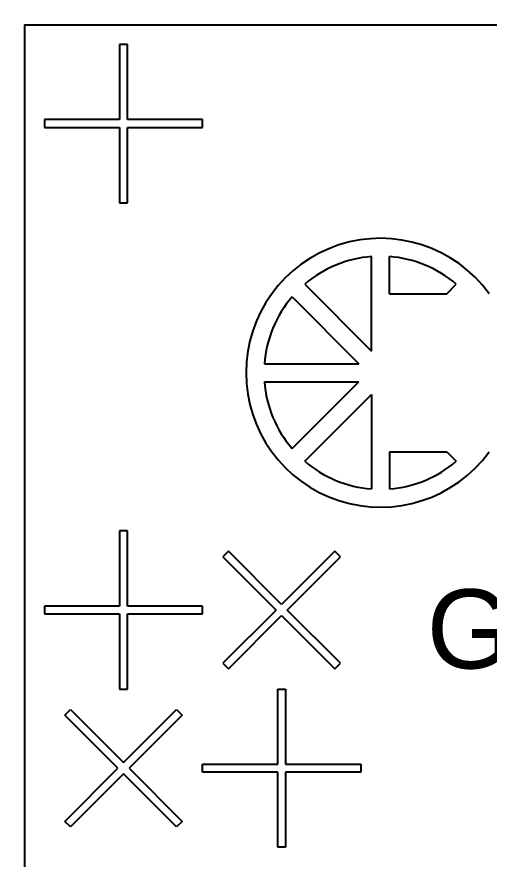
# Model space of a CAD drawing. Header units: inches. Extents: x -271009 to 5700, y -37000 to 38138.
# Drawn here: x -125000 to -121968, y -22660 to -17255 of the extents above; entities that cross this region are included whole.
import ezdxf

# ---------------------------------------------------------------- set-up
doc = ezdxf.new("R2010")
doc.units = ezdxf.units.IN
doc.header["$MEASUREMENT"] = 0
doc.styles.get("Standard").update_dxf_attribs({"font": 'arial.ttf'})

msp = doc.modelspace()

# ---------------------------------------------------------------- linework, layer by layer
for p, q in [((-124289.5, -17432.6), (-124340.3, -17432.6)), ((-124340.3, -17432.6), (-124340.3, -17914.7)), ((-124289.5, -17914.7), (-124289.5, -17432.6)), ((-124340.3, -17914.7), (-124822.4, -17914.7)), ((-124822.4, -17914.7), (-124822.4, -17965.5)), ((-123807.4, -17914.7), (-124289.5, -17914.7)), ((-123807.4, -17965.5), (-123807.4, -17914.7)), ((-124822.4, -17965.5), (-124340.3, -17965.5)), ((-124340.3, -17965.5), (-124340.3, -18447.6)), ((-124289.5, -18447.6), (-124289.5, -17965.5)), ((-124289.5, -17965.5), (-123807.4, -17965.5)), ((-124340.3, -18447.6), (-124289.5, -18447.6)), ((-122723, -19399.9), (-122723, -18793.2)), ((-122608, -19031.3), (-122608, -18793.2)), ((-123152, -18970.9), (-122723, -19399.9)), ((-122239.3, -19031.3), (-122179, -18970.9)), ((-123233.3, -19052.3), (-122804.4, -19481.2)), ((-122608, -19031.3), (-122239.3, -19031.3)), ((-123411, -19481.2), (-122804.4, -19481.2)), ((-123411, -19596.3), (-122804.4, -19596.3)), ((-123233.3, -20025.2), (-122804.4, -19596.3)), ((-123152, -20106.6), (-122723, -19677.6)), ((-122723, -19677.6), (-122723, -20284.3)), ((-122608, -20046.3), (-122608, -20284.3)), ((-122608, -20046.3), (-122239.3, -20046.3)), ((-122239.3, -20046.3), (-122179, -20106.6)), ((-124289.5, -20553.7), (-124340.3, -20553.7)), ((-124340.3, -20553.7), (-124340.3, -21035.9)), ((-124289.5, -21035.9), (-124289.5, -20553.7)), ((-123640.8, -20684.5), (-123676.7, -20720.3)), ((-123299.9, -21025.4), (-123640.8, -20684.5)), ((-122959, -20684.5), (-123299.9, -21025.4)), ((-122923.1, -20720.3), (-122959, -20684.5)), ((-123676.7, -20720.3), (-123335.8, -21061.2)), ((-123264, -21061.2), (-122923.1, -20720.3)), ((-124340.3, -21035.9), (-124822.4, -21035.9)), ((-124822.4, -21035.9), (-124822.4, -21086.6)), ((-123807.4, -21035.9), (-124289.5, -21035.9)), ((-123807.4, -21086.6), (-123807.4, -21035.9)), ((-123335.8, -21061.2), (-123676.7, -21402.2)), ((-122923.1, -21402.2), (-123264, -21061.2)), ((-124822.4, -21086.6), (-124340.3, -21086.6)), ((-124340.3, -21086.6), (-124340.3, -21568.7)), ((-124289.5, -21568.7), (-124289.5, -21086.6)), ((-124289.5, -21086.6), (-123807.4, -21086.6)), ((-123640.8, -21438), (-123299.9, -21097.1)), ((-123299.9, -21097.1), (-122959, -21438)), ((-123676.7, -21402.2), (-123640.8, -21438)), ((-122959, -21438), (-122923.1, -21402.2)), ((-124340.3, -21568.7), (-124289.5, -21568.7)), ((-123325.3, -22050.9), (-123325.3, -21568.7)), ((-123325.3, -21568.7), (-123274.5, -21568.7)), ((-123274.5, -21568.7), (-123274.5, -22050.9)), ((-124691.7, -21735.3), (-124655.8, -21699.5)), ((-124655.8, -21699.5), (-124314.9, -22040.4)), ((-124314.9, -22040.4), (-123974, -21699.5)), ((-123974, -21699.5), (-123938.1, -21735.3)), ((-124350.8, -22076.2), (-124691.7, -21735.3)), ((-123938.1, -21735.3), (-124279, -22076.2)), ((-123807.4, -22050.9), (-123325.3, -22050.9)), ((-123807.4, -22101.6), (-123807.4, -22050.9)), ((-123274.5, -22050.9), (-122792.4, -22050.9)), ((-122792.4, -22050.9), (-122792.4, -22101.6)), ((-124691.7, -22417.2), (-124350.8, -22076.2)), ((-124279, -22076.2), (-123938.1, -22417.2)), ((-123325.3, -22101.6), (-123807.4, -22101.6)), ((-123325.3, -22583.7), (-123325.3, -22101.6)), ((-122792.4, -22101.6), (-123274.5, -22101.6)), ((-123274.5, -22101.6), (-123274.5, -22583.7)), ((-124314.9, -22112.1), (-124655.8, -22453)), ((-123974, -22453), (-124314.9, -22112.1)), ((-124655.8, -22453), (-124691.7, -22417.2)), ((-123938.1, -22417.2), (-123974, -22453)), ((-123274.5, -22583.7), (-123325.3, -22583.7))]:
    msp.add_line(p, q)
msp.add_lwpolyline([(-137000, 35000, 6), (-113000, 35000)], format="xyb", close=True)
msp.add_lwpolyline([(-113885.8, -25831.7), (-124949.2, -25831.7), (-124949.2, -17305.7), (-113885.8, -17305.7)], close=True)
for radius, start, end in [(862.7, 36.0319, 323.9681), (747.7, 94.4117, 130.5883), (747.7, 49.4117, 85.5883), (747.7, 139.4117, 175.5883), (747.7, 184.4117, 220.5883), (747.7, 229.4117, 265.5883), (747.7, 274.4117, 310.5883)]:
    msp.add_arc((-122665.5, -19538.8), radius, start, end)

# ---------------------------------------------------------------- texts
at = {"insert": (-114891, -22289.5), "char_height": 507.5, "attachment_point": 9}
msp.add_mtext_dynamic_manual_height_columns('\\A1;\\pxqc;{\\fSwis721 BdOul BT|b0|i0|c0|p82;G60-U(10,60)-G60\\P200 x 9.186}', width=9047.065, gutter_width=1268.8, heights=[1564.1], dxfattribs=at)

doc.saveas('drawing.dxf')
